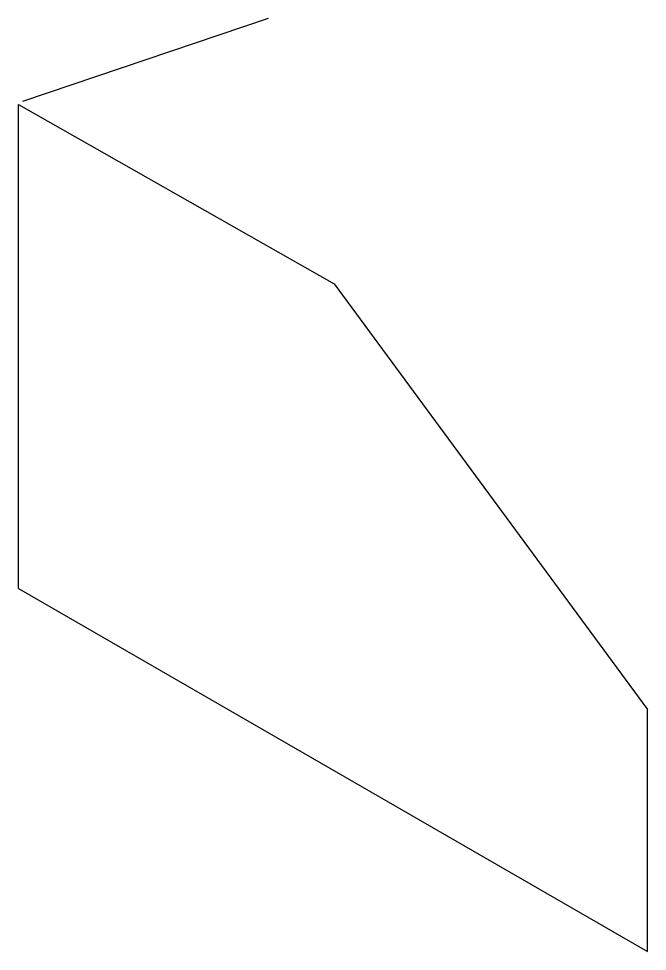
# Model space of a CAD drawing. Header units: inches. Extents: x -33 to 80, y -26 to 66.
# Drawn here: x 17.7 to 80.1, y -26.5 to 66 of the extents above; entities that cross this region are included whole.
import ezdxf

# ---------------------------------------------------------------- set-up
doc = ezdxf.new("R2010")
doc.units = ezdxf.units.IN
doc.header["$MEASUREMENT"] = 0

msp = doc.modelspace()

# ---------------------------------------------------------------- linework, layer by layer
for p, q in [((42.472, 66.025), (18.112, 57.796)), ((17.717, 9.515), (17.717, 57.515)), ((17.717, 57.515), (49.007, 39.711)), ((49.007, 39.711), (80.071, -2.485)), ((17.717, 9.515), (80.071, -26.485)), ((80.071, -26.485), (80.071, -2.485))]:
    msp.add_line(p, q)

doc.saveas('drawing.dxf')
